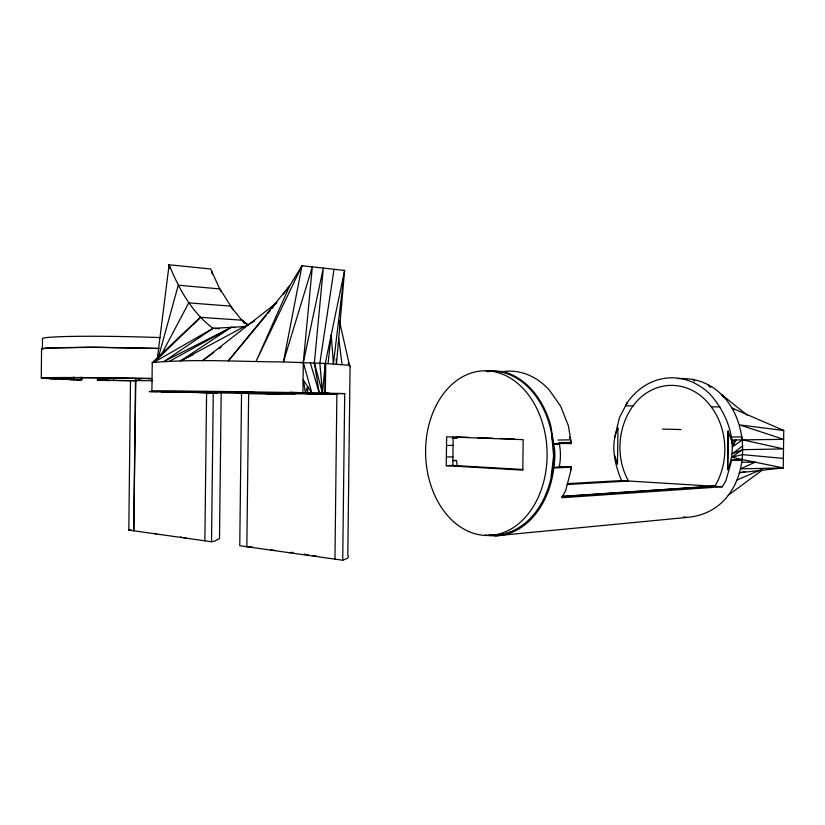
<?xml version="1.0" encoding="UTF-8"?>
<svg xmlns="http://www.w3.org/2000/svg" width="825" height="825" viewBox="0 0 825 825"><rect width="100%" height="100%" fill="white"/><g stroke="black" fill="none" stroke-linecap="round" stroke-linejoin="round"><path stroke-width="1.24" d="M677.748 378.623C758.144 374.117 766.817 510.737 686.885 517.43L495.217 535.848M41.25 377.994L41.57 348.892A90.255 3.3 1.2 0 1 46.406 348.119L96.071 347.222L159.38 348.48M73.569 379.479L73.6 376.963M80.891 377.2L80.86 379.717L42.859 378.386A90.245 1.413 0.9 0 1 120.048 377.943L151.697 378.489M97.422 377.819L97.494 380.284L100.155 380.356M99.918 377.798L99.753 380.263L109.838 380.511M152.594 380.748L97.391 380.284L102.383 380.243L102.403 377.767M113.582 380.48L113.613 377.912M221.182 393.721L219.502 538.632L214.892 541.025L211.53 541.747L128.803 530.093L130.494 380.913M77.23 379.778L81.902 379.737L81.933 377.231M152.243 362.608L151.913 391.287A99.247 0.732 0.8 0 1 227.917 391.555L311.798 392.803L303.301 362.557L312.324 266.877L283.418 361.938C239.776 361.783 195.68 358.648 152.243 362.608L200.372 317.336L242.261 320.203L248.191 325.153M166.341 392.019L156.399 391.545L175.612 392.04M204.878 540.808L206.601 391.885M211.53 541.747L213.263 391.813M156.389 391.937A99.247 0.701 0.8 0 1 227.906 391.988L227.917 391.555M328.154 393.535L241.539 393.185L239.766 545.727L342.715 560.237L347.181 558.432A99.217 11.632 -0.3 0 0 347.81 555.421L350.068 366.073L348.325 363.031M342.715 560.237L344.706 393.608L319.223 392.948L314.377 363.01L323.317 268.094L303.301 362.557L302.95 392.648L289.957 392.452M324.926 393.082L325.277 363.454L344.613 270.445L301.991 265.743L289.74 285.749L282.965 294.659M325.38 393.092L325.731 363.474L283.418 361.938L301.991 265.743L256.08 361.34L289.74 285.749L228.267 360.948L266.207 315.439M334.96 559.144L336.878 393.968L222.018 392.009A88.512 0.629 0.8 0 0 163.536 391.916L277.324 393.938M446.273 465.671L446.624 436.858L523.174 439.653L522.792 470.137L446.273 465.671L452.832 465.434L522.937 469.497M452.832 465.434L453.183 436.765M727.547 469.817L728.052 430.794M745.501 471.56L739.241 472.766L783.255 467.909L783.75 430.464L732.28 408.2L734.384 409.582M169.042 268.599L169.115 264.763L210.653 268.981L220.822 291.328M135.527 378.427L133.763 530.846L135.836 378.438M558.999 466.527L571.178 466.733L571.065 469.734L565.672 490.586L561.949 497.712L722.36 486.771L725.917 480.635L731.043 462.701L731.156 460.041L742.397 459.577L783.255 467.909L740.355 468.889L755.195 462.186L742.273 462.206M551.76 436.373L554.41 447.996L553.472 470.508A82.737 61.318 88.3 0 1 485.347 534.951M614.831 437.054L619.379 417.77L627.103 402.817L625.515 405.828L633.445 405.921M314.377 363.01L322.472 393.02L325.277 363.454L349.491 365.31L339.353 320.75M328.041 363.567L331.207 334.929L333.393 363.907L344.613 270.445L336.466 364.103L336.188 358.978M157.348 358.37L169.115 264.763C178.87 288.771 191.854 312.623 213.097 328.329L219.46 328.721M783.75 430.464L739.716 424.937L783.637 439.333L731.249 440.034L728.238 431.217L727.743 469.404C739.231 444.232 727.475 413.366 709.933 394.133A70.403 59.029 87.2 0 0 627.103 402.817M334.043 269.28L319.842 363.227L322.472 393.02M551.265 475.417L554.214 464.062A45.406 34.341 88 0 0 554.41 447.996M570.436 469.724L571.199 466.63L553.596 467.363M158.431 357.215L178.262 285.233L219.914 288.925L233.444 310.324M561.887 496.609L714.955 486.1C731.847 457.803 726.897 417.997 701.467 396.371A62.813 52.656 87.2 0 0 637.591 400.373C617.956 421.761 614.357 455.802 628.495 481.027L567.095 484.512M160.865 355.575L188.719 302.868L230.484 306.106L244.386 323.421M736.096 439.942L732.26 447.067L742.479 439.808L783.502 448.913L742.438 449.687L732.167 453.884L742.459 446.067M267.857 313.459L270.332 310.489M271.982 308.509L273.632 306.529M193.38 324.71L200.372 317.336L154.657 361.886L213.097 328.329L245.314 326.545M274.292 305.281L276.932 302.579L202.331 360.824L213.778 352.481M728.269 495.248L762.424 470.002M218.986 348.697L221.069 347.181M731.053 460.546L742.294 460.082L742.397 459.577L731.734 457.246L742.438 449.687M213.097 328.329L164.165 361.319L231.412 327.319L235.197 327.556M193.019 354.698L180.407 360.948L231.412 327.319L169.558 361.195M180.407 360.948L254.739 320.956M737.179 479.933L760.805 469.745M141.776 378.438L135.836 380.872L102.383 380.243M735.9 440.292L731.579 441.849L734.085 443.675L731.909 443.675M731.734 457.246L742.417 454.627L783.379 458.411M487.534 371.745L491.195 371.054A81.933 60.699 88.3 0 1 551.616 433.61L553.596 455.833L551.059 477.84A81.933 60.699 88.3 0 1 505.065 533.497M156.657 533.785L156.317 533.744A15.17 1.475 -0.5 0 1 154.12 533.435M289.245 552.698L293.092 552.337M562.083 496.341L714.955 486.1M567.724 483.605L621.565 480.583L722.36 486.771M63.288 379.366L81.902 379.737M571.178 466.733L559.175 467.228L559.783 463.846A45.189 34.31 88 0 0 559.36 443.912L559.072 442.654L571.158 442.427L568.415 425.803L560.598 406.096L549.213 389.926A81.52 61.194 88.2 0 0 503.632 371.57M553.482 467.971L571.086 467.228M559.123 466.878L567.744 466.548M452.832 460.659L456.493 460.536L457.081 465.548M446.377 457.029L452.946 456.833M446.521 445.5L453.08 445.366M559.453 443.489L561.866 443.438M485.873 370.848L501.899 371.456A82.737 61.318 88.3 0 1 550.811 425.886L553.709 443.695L571.312 443.334M553.781 444.025L559.36 443.912L553.709 443.695M557.927 440.055L570.498 439.838L571.385 443.664L565.455 443.438M730.465 437.033L741.716 436.838L742.479 439.808M452.275 438.25L457.143 438.178L453.719 438.054M251.821 546.666L246.85 546.727L248.645 393.587L336.878 393.968M49.861 378.819L55.904 378.757M117.934 378.108L125.101 378.025M128.803 530.093L131.227 530.073M328.298 394.329L336.775 394.288M327.391 394.02L334.599 394.082M244.571 392.277L253.44 392.308L227.906 391.988M335.796 393.566L344.706 393.608M326.597 393.896L306.25 393.504L326.948 393.649M711.315 406.818L719.936 406.911M779.46 467.868L783.255 467.909M335.847 394.226L328.061 394.092M276.024 393.948L266.815 393.772L281.717 393.927M217.388 392.803L207.157 392.648M236.538 393.113L241.539 393.185M294.958 393.938L271.518 393.752L277.757 393.907M109.282 380.5L101.898 380.377M216.81 392.813L198.856 392.514M189.234 392.277L217.016 392.793M195.123 392.442L187.017 392.287M289.286 392.442L329.371 393.226M69.682 379.521L78.457 379.737M662.506 429.072L680.945 429.557M158.947 348.459L88.584 347.222L53.831 347.748A89.42 3.269 1.2 0 0 42.405 349.202L42.518 338.745A89.43 3.939 1.3 0 1 159.968 337.58M299.145 362.443L303.301 362.557M74.446 379.696L69.991 379.531M455.74 436.858L468.487 437.322M477.417 437.642L492.711 438.199M500.363 438.477L514.388 438.983M559.072 442.654L559.288 443.582M65.948 379.232L51.48 378.386A80.489 1.258 0.9 0 1 107.642 377.963L151.738 378.654L147.964 378.407M453.451 460.371L456.493 460.536M683.368 516.986L686.885 517.43M747.192 415.13L721.432 394.433L723.752 397.485M242.261 320.203L247.057 324.421M348.315 364.196L350.068 366.073M710.562 387.41L708.036 384.563L709.459 386.667M693.113 379.211L694.65 381.233M303.105 379.758L311.798 392.803M621.565 480.583C614.769 464.434 610.046 444.613 617.956 427.897L617.492 464.238L614.738 455.596M569.642 437.054L570.209 438.91M310.334 362.845L319.223 392.948M169.476 267.31L169.115 264.763L169.651 267.279M169.115 264.763L169.537 267.279M303.538 380.418L305.312 392.69L307.673 386.626L307.684 392.731M211.798 271.456L212.169 273.993M338.611 337.889L342.097 364.464M185.976 537.859A15.582 1.578 -0.4 0 1 183.233 537.57M181.387 537.209A15.582 1.578 -0.4 0 1 180.562 536.817M316.058 555.792A17.16 1.99 0.1 0 1 312.943 555.627M309.354 555.297A17.16 1.99 0.1 0 1 306.611 554.885M304.91 554.4A17.16 1.99 0.1 0 1 304.353 553.874M275.168 550.461A16.706 1.867 -0.1 0 1 270.909 549.801M503.858 533.785A81.933 60.699 88.3 0 1 489.173 534.621M435.693 406.416A82.376 60.741 88.3 0 0 482.625 535.239A82.376 60.741 88.3 0 0 540.726 417.759A82.376 60.741 88.3 0 0 435.693 406.416"/></g></svg>
